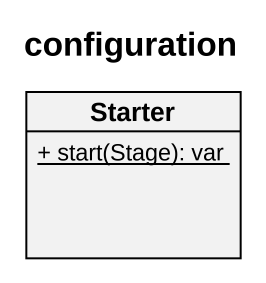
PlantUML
@startuml
title configuration
hide circle
hide empty members
skinparam classAttributeIconSize 0
class Starter {
  {static} + start(Stage): var
}
@enduml
